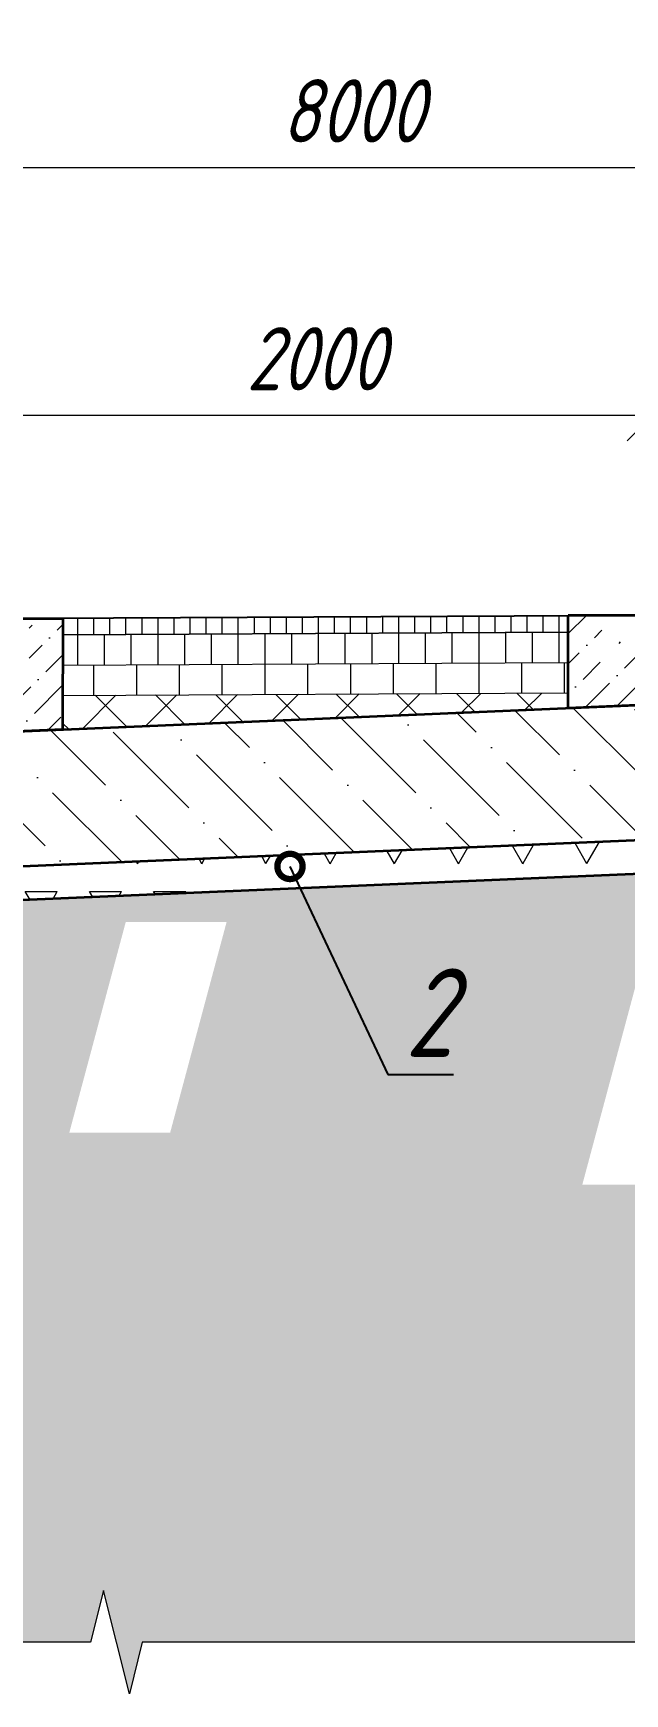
# Model space of a CAD drawing. Header units: millimetres. Extents: x 6546658 to 12951752, y -1354198 to 1102852.
# Drawn here: x 11590602 to 11592357, y 3712 to 8641 of the extents above; entities that cross this region are included whole.
import ezdxf
from ezdxf import colors
from ezdxf.entities.mleader import LeaderData, LeaderLine
from ezdxf.math import Vec2, Vec3

# ---------------------------------------------------------------- set-up
doc = ezdxf.new("R2010")
doc.units = ezdxf.units.MM
doc.layers.get('Defpoints').update_dxf_attribs({"color": 254, "lineweight": 0})
for name, color, linetype, lineweight in [('1-Бетон', 114, 'Continuous', 35), ('ИС_Выноска', 3, 'Continuous', 18), ('ИС_МВН', 3, 'Continuous', 18), ('ИС_ОПОР_Штр', 2, 'Continuous', 9), ('ИС_Основная', 7, 'Continuous', 35), ('ИС_Размер', 3, 'Continuous', 18), ('ИС_Тон', 3, 'Continuous', 18), ('ИС_Тонкая', 3, 'Continuous', 18), ('ИС_Штриховка', 2, 'Continuous', 9), ('Штриховка', 2, 'Continuous', 5)]:
    doc.layers.add(name, color=color, linetype=linetype, lineweight=lineweight)
doc.layers.add('Красный профиль', color=1, linetype='Continuous')
doc.styles.add('0', font='isocpeur.ttf', dxfattribs={"width": 0.8, "oblique": 15})
doc.dimstyles.new('М75', dxfattribs={"dimscale": 75, "dimtxt": 2.5, "dimasz": 2, "dimexe": 1, "dimexo": 1, "dimgap": 1, "dimtad": 1, "dimdec": 0, "dimzin": 0, "dimdsep": 46, "dimtxsty": '0', "dimblk": 'OBLIQUE', "dimcen": 0.09, "dimdle": 1, "dimclrd": 256, "dimclre": 256, "dimclrt": 256, "dimadec": 4, "dimazin": 0, "dimtfac": 1, "dimtdec": 0, "dimtofl": 0, "dimtmove": 1, "dimatfit": 2, "dimfxl": 1, "dimtolj": 1, "dimtzin": 0, "dimlwd": -1, "dimarcsym": 0})
pattern_1 = [(45, (7461338.120413171, 231072.4819157526), (33.67596045400933, 123.4785216647009), [158.75, -31.75, 0, -31.75])]

# ---------------------------------------------------------------- blocks, each defined once
blk = doc.blocks.new('_Oblique')
at = {"color": 0, "linetype": 'ByBlock', "lineweight": -2}
blk.add_line((-0.5, -0.5), (0.5, 0.5), dxfattribs=at)
blk = doc.blocks.new('*D143')
at = {"layer": 'Defpoints', "color": 0, "transparency": 16777216}
for p in [(11587549.75959675, 8241.894306043629), (11587549.75959675, 6439.820457707156), (11595549.72521486, 6379.457909456072)]:
    blk.add_point(p, dxfattribs=at)
at = {"layer": 'ИС_Размер', "lineweight": -2, "transparency": 16777216}
for p, q in [((11587549.75959675, 6514.820457707156), (11587549.75959675, 8316.894306043629)), ((11595549.72521486, 6454.457909456072), (11595549.72521486, 8316.894306043629))]:
    blk.add_line(p, q, dxfattribs=at)
at = {"layer": 'ИС_Размер', "transparency": 16777216}
blk.add_line((11595624.72521486, 8241.894306043629), (11587474.75959675, 8241.894306043629), dxfattribs=at)
at = {"layer": 'ИС_Размер', "transparency": 16777216, "xscale": 150, "yscale": 150, "zscale": 150, "rotation": 180}
blk.add_blockref('_Oblique', (11587549.75959675, 8241.894306043629), dxfattribs=at)
at = {"layer": 'ИС_Размер', "transparency": 16777216, "xscale": 150, "yscale": 150, "zscale": 150}
blk.add_blockref('_Oblique', (11595549.72521486, 8241.894306043629), dxfattribs=at)
at = {"layer": 'ИС_Размер', "transparency": 16777216, "insert": (11591549.74240581, 8410.644306043629), "char_height": 187.5, "attachment_point": 5, "style": '0', "bg_fill": 3, "box_fill_scale": 1.1, "bg_fill_color": 256, "bg_fill_true_color": 13158600, "bg_fill_transparency": 0}
blk.add_mtext('\\A1;8000', dxfattribs=at)
blk = doc.blocks.new('*U28')
at = {"color": 0, "linetype": 'ByBlock', "lineweight": -2}
for p, q in [((143.7226153016246, -2.247420425863204e-15), (0, 0)), ((290.9452306032783, -6.210335994469924e-15), (147.2226153016246, -3.96291556859244e-15))]:
    blk.add_line(p, q, dxfattribs=at)
blk.add_lwpolyline([(147.2226153016246, -3.96291556859244e-15), (146.3476153016246, -3.500000000000004), (144.5976153016246, 3.499999999999997), (143.7226153016246, -2.247420425863207e-15)], dxfattribs=at)
blk = doc.blocks.new('*D141')
at = {"layer": 'Defpoints', "color": 0, "transparency": 16777216}
for p in [(11590439.75893988, 7506.154422850988), (11590439.75893988, 6931.270454422076), (11592439.75893988, 6931.270454422076)]:
    blk.add_point(p, dxfattribs=at)
at = {"layer": 'ИС_Размер', "lineweight": -2, "transparency": 16777216}
for p, q in [((11590439.75893988, 7006.270454422076), (11590439.75893988, 7581.154422850988)), ((11592439.75893988, 7006.270454422076), (11592439.75893988, 7581.154422850988))]:
    blk.add_line(p, q, dxfattribs=at)
at = {"layer": 'ИС_Размер', "transparency": 16777216}
blk.add_line((11592514.75893988, 7506.154422850988), (11590364.75893988, 7506.154422850988), dxfattribs=at)
at = {"layer": 'ИС_Размер', "transparency": 16777216, "xscale": 150, "yscale": 150, "zscale": 150, "rotation": 180}
blk.add_blockref('_Oblique', (11590439.75893988, 7506.154422850988), dxfattribs=at)
at = {"layer": 'ИС_Размер', "transparency": 16777216, "xscale": 150, "yscale": 150, "zscale": 150}
blk.add_blockref('_Oblique', (11592439.75893988, 7506.154422850988), dxfattribs=at)
at = {"layer": 'ИС_Размер', "transparency": 16777216, "insert": (11591439.75893988, 7674.904422850988), "char_height": 187.5, "attachment_point": 5, "style": '0', "bg_fill": 3, "box_fill_scale": 1.1, "bg_fill_color": 256, "bg_fill_true_color": 13158600, "bg_fill_transparency": 0}
blk.add_mtext('\\A1;2000', dxfattribs=at)
blk = doc.blocks.new('_DotSmall')
at = {"color": 0, "linetype": 'ByBlock', "const_width": 0.5}
blk.add_lwpolyline([(-0.0625, 0, 1), (0.0625, 0, 1)], format="xyb", close=True, dxfattribs=at)

msp = doc.modelspace()

# ---------------------------------------------------------------- hatches: boundary and pattern name
at = {"layer": 'ИС_ОПОР_Штр', "transparency": 33554687}
h = msp.add_hatch(dxfattribs=at)
h.set_pattern_fill('ANSI36', color=256, scale=20)
h.set_pattern_definition(pattern_1)
h.paths.add_polyline_path([(11590689.85655119, 6904.270942479052), (11590619.80893863, 6904.270942479052), (11590619.80893863, 6884.270704416325), (11590589.80893863, 6884.270704416325), (11590589.80893863, 6784.270704416325), (11590619.80893863, 6784.270704416325), (11590619.80893863, 6764.270704416325), (11590539.80893863, 6764.270704416325), (11590539.80893863, 6784.270704416325), (11590569.80893863, 6784.270704416325), (11590569.80893863, 6884.270704416325), (11590528.24879209, 6884.270704416325, -0.4191581267762007), (11590525.24921807, 6881.220150094014), (11590525.24921807, 6837.247014577937, -0.4173204445225263), (11590528.30409947, 6834.270704416325), (11590534.80867652, 6834.270704416325), (11590534.80867652, 6824.270704416325), (11590484.80867652, 6824.270704416325), (11590484.80867652, 6834.270704416325), (11590493.24921807, 6834.270704416325), (11590493.24921807, 6881.322636080935, -0.4153809615713416), (11590490.18644045, 6884.270704416325), (11590388.8352644, 6884.270704416325, -0.4218073259379534), (11590385.80867662, 6881.220271720405), (11590385.80867662, 6837.247477055178, -0.4134850571551059), (11590388.8243096, 6834.270704416325), (11590394.80867662, 6834.270704416325), (11590394.80867662, 6824.270704416325), (11590344.80867662, 6824.270704416325), (11590344.80867662, 6834.270704416325), (11590353.80867662, 6834.270704416325), (11590353.80867662, 6881.322188407648, -0.4127434892338364), (11590350.77291276, 6884.270704416325), (11590309.80893863, 6884.270704416325), (11590309.80893863, 6784.270704416325), (11590339.80893863, 6784.270704416325), (11590339.80893863, 6764.270704416325), (11590259.80893863, 6764.270704416325), (11590259.80893863, 6784.270704416325), (11590289.80893863, 6784.270704416325), (11590289.80893863, 6884.270704416325), (11590259.80893863, 6884.270704416325), (11590259.80893863, 6903.370704416331), (11590189.85406363, 6903.020930041355), (11590189.15701002, 6552.744838395942), (11590689.15701003, 6573.994838396349)])
h = msp.add_hatch(dxfattribs=at)
h.set_pattern_fill('ANSI36', color=256, scale=20)
h.set_pattern_definition(pattern_1)
h.paths.add_polyline_path([(11592689.80655243, 6914.270692485123), (11592619.75893988, 6914.270692485123), (11592619.75893988, 6894.270454422396), (11592589.75893988, 6894.270454422396), (11592589.75893988, 6794.270454422396), (11592619.75893988, 6794.270454422396), (11592619.75893988, 6774.270454422396), (11592539.75893988, 6774.270454422396), (11592539.75893988, 6794.270454422396), (11592569.75893988, 6794.270454422396), (11592569.75893988, 6894.270454422396), (11592528.19879334, 6894.270454422396, -0.4191581267762012), (11592525.19921932, 6891.219900100084), (11592525.19921932, 6847.246764584008, -0.4173204445225269), (11592528.25410072, 6844.270454422396), (11592534.75867777, 6844.270454422396), (11592534.75867777, 6834.270454422396), (11592484.75867777, 6834.270454422396), (11592484.75867777, 6844.270454422396), (11592493.19921932, 6844.270454422396), (11592493.19921932, 6891.322386087006, -0.4153809615713411), (11592490.1364417, 6894.270454422396), (11592388.78526565, 6894.270454422396, -0.4218073259379534), (11592385.75867787, 6891.220021726476), (11592385.75867787, 6847.247227061249, -0.4134850571551059), (11592388.77431085, 6844.270454422396), (11592394.75867787, 6844.270454422396), (11592394.75867787, 6834.270454422396), (11592340.3525769, 6834.270454422396), (11592340.46955692, 6644.175621639413), (11592690.63378053, 6659.057601142442)])
h.paths.add_polyline_path([(11592340.38949953, 6774.270454422396), (11592259.75893988, 6774.270454422396), (11592259.75893988, 6794.270454422396), (11592289.75893988, 6794.270454422396), (11592289.75893988, 6894.270454422396), (11592259.75893988, 6894.270454422396), (11592259.75893988, 6913.370454422402), (11592189.80497125, 6913.020684579242), (11592189.45678185, 6637.75757869854), (11592340.46955692, 6644.175621639413)])
h = msp.add_hatch(dxfattribs=at)
h.set_pattern_fill('ANSI36', color=256, scale=40, angle=90)
h.set_pattern_definition([(135, (7461358.120163176, 231072.5819145026), (-246.9570433294018, 67.35192090801868), [317.5, -63.5, 0, -63.5])])
h.paths.add_polyline_path([(11592360.46930693, 6644.275620389406), (11587549.75959675, 6439.820457707156), (11587566.74426439, 6040.181219061746), (11592360.71567357, 6243.92500395147)])
h.paths.add_polyline_path([(11595549.72521486, 6379.457909456072), (11595532.74054722, 6779.097148101482), (11592360.46930693, 6644.275620389406), (11592360.71567357, 6243.92500395147)])
at = {"layer": 'ИС_ОПОР_Штр'}
h = msp.add_hatch(dxfattribs=at)
h.set_pattern_fill('ANSI37,_O', color=256, scale=40)
h.set_pattern_definition([(45, (0, 0), (-89.80256121069154, 89.80256121069154), []), (135, (0, 0), (-89.80256121069154, -89.80256121069152), [])])
h.paths.add_polyline_path([(11590189.1555174, 6551.994784334563), (11590190.0254357, 6673.02178690169), (11588689.48710767, 6665.519095261639), (11588688.96346603, 6488.236622151629)])
h.paths.add_polyline_path([(11592189.45583311, 6637.007547751982), (11592189.51403338, 6683.018104896928), (11590689.37204949, 6675.52195480816), (11590689.15542137, 6573.244780253135)])
h.paths.add_polyline_path([(11592690.63621115, 6658.307713818916), (11592849.63781803, 6665.065282111278), (11592828.49011484, 6686.212985304162), (11592690.54799673, 6685.523274713609)])
at = {"layer": 'ИС_Штриховка', "ltscale": 75}
h = msp.add_hatch(dxfattribs=at)
h.set_pattern_fill('AR-SAND', color=256, scale=5, style=0)
h.set_pattern_definition([(37.50000000000001, (7429248.580635739, 190621.3236166327), (-8.000156479920228, 244.7066186646712), [0, -193.04, 0, -215.9, 0, -206.375]), (7.499999999999999, (7429248.580635739, 190621.3236166327), (224.7616415690013, 358.4125502841771), [0, -104.14, 0, -173.99, 0, -66.67500000000001]), (327.5, (7429092.37063574, 190621.3236166327), (395.496185120729, 0.718592339272881), [0, -63.5, 0, -228.6, 0, -298.45]), (317.5, (7429092.37063574, 190621.3236166327), (381.7782262361486, 111.4646616286082), [0, -31.75, 0, -149.86, 0, -171.45])])
edge = h.paths.add_edge_path()
edge.add_line((11592360.94863705, 5865.354787481421), (11592360.77726523, 6143.837349841979))
edge.add_line((11592360.77726523, 6143.837349841979), (11588635.3686657, 5985.507484362371))
edge.add_arc((11587794.00180875, 5563.201426773121), 941.403523601592, 2.0401103029143997e-10, 26.653381789718708, ccw=False)
edge.add_arc((11587794.00180875, 5563.20142677896), 941.4035236015916, 342.01468330648424, 359.99999999984857, ccw=False)
edge.add_line((11588689.40428696, 5272.521196496436), (11588831.74426439, 5130.181219061746))
edge.add_line((11588831.74426439, 5130.181219061746), (11588629.90496939, 5130.181219061746))
edge.add_arc((11587794.00180875, 5563.201426786414), 941.4035236061826, 331.33196485432916, 332.6146344177829, ccw=False)
edge.add_line((11588620.00238354, 5111.578082942429), (11588672.19947391, 5066.710543793768))
edge.add_line((11588672.19947391, 5066.710543793768), (11588593.83766527, 5066.710543793797))
edge.add_arc((11587794.00180875, 5563.20142677634), 941.4035236004652, 207.3853655816727, 328.1704311570041, ccw=False)
edge.add_line((11586958.09864812, 5130.181219061746), (11586931.74426439, 5130.181219061746))
edge.add_line((11586931.74426439, 5130.181219061746), (11586949.25686393, 5147.693818603115))
edge.add_arc((11587794.00180875, 5563.201426772611), 941.4035235997288, 179.999999999765, 206.1913479581602, ccw=False)
edge.add_arc((11587794.00180875, 5563.201426776413), 941.4035236015916, 106.56219351362421, 179.9999999999964, ccw=False)
edge.add_line((11587525.64912515, 6465.546943444027), (11587344.54057965, 6658.79436262169))
edge.add_line((11587344.54057965, 6658.79436262169), (11584498.36686782, 6644.563494062775))
edge.add_line((11584498.36686782, 6644.563494062775), (11584493.32495183, 5446.480523095142))
edge.add_line((11584493.32495183, 5446.480523095142), (11584646.23822901, 5407.678087612087))
edge.add_line((11584646.23822901, 5407.678087612087), (11584339.87133, 5332.234595238169))
edge.add_line((11584339.87133, 5332.234595238169), (11584492.78460718, 5293.432159755113))
edge.add_line((11584492.78460718, 5293.432159755113), (11584487.74269119, 3865.349188788761))
edge.add_line((11584487.74269119, 3865.349188788761), (11590772.49930182, 3865.349188788761))
edge.add_line((11590772.49930182, 3865.349188788761), (11590810.76163111, 4018.39850598227))
edge.add_line((11590810.76163111, 4018.39850598227), (11590887.28628971, 3712.299871595253))
edge.add_line((11590887.28628971, 3712.299871595253), (11590925.54861901, 3865.349188788761))
edge.add_line((11590925.54861901, 3865.349188788761), (11595510.30522963, 3865.349188788761))
edge.add_line((11595510.30522963, 3865.349188788761), (11595510.30522963, 4865.363896968654))
edge.add_line((11595510.30522963, 4865.363896968654), (11594859.75962364, 4865.370358772223))
edge.add_line((11594859.75962364, 4865.370358772223), (11592360.94863705, 5865.354787481421))
edge = h.paths.add_edge_path()
edge.add_arc((11595469.82010912, 6318.976585798865), 443.3475457713558, 187.9950393351786, 281.70452029380306, ccw=False)
edge.add_line((11595030.78185068, 6257.312544723212), (11592360.77726523, 6143.837349841979))
edge.add_line((11592360.77726523, 6143.837349841979), (11592360.94863705, 5865.354787481421))
edge.add_line((11592360.94863705, 5865.354787481421), (11594658.28876902, 4945.995791642399))
edge.add_line((11594658.28876902, 4945.995791642399), (11595559.75966785, 5527.364275388998))
edge.add_line((11595559.75966785, 5527.364275388998), (11595559.75960929, 5884.847650283129))
h.paths.add_polyline_path([(11595559.75966785, 5527.364275388998), (11594658.28876902, 4945.995791642399), (11594859.75962364, 4865.370358772223), (11595559.75977629, 4865.36340574166)])
h.paths.add_polyline_path([(11592976.91743468, 4139.593951176994), (11593911.93762835, 4139.593952121617), (11594115.39293551, 4898.899498541778), (11593180.37274183, 4898.899497597184)], flags=16)
h.paths.add_polyline_path([(11586039.92732258, 6021.170283572657), (11586039.92732258, 6444.920283572657), (11585593.12177636, 6564.641468854647), (11585593.12177636, 6140.891468854647)], flags=16)
h.paths.add_polyline_path([(11586039.92732258, 5628.566760850747), (11586039.92732258, 6037.316760850747), (11585593.12177636, 6157.037946132736), (11585593.12177636, 5748.287946132736)], flags=16)
h.paths.add_polyline_path([(11586039.92732258, 5171.066760850747), (11586039.92732258, 5594.816760850747), (11585593.12177636, 5714.537946132736), (11585593.12177636, 5290.787946132736)], flags=16)
h.paths.add_polyline_path([(11586039.92732258, 6366.615709345522), (11586040.61777738, 6652.274748610453), (11585594.42199199, 6650.043769683524), (11585593.12177636, 6486.336894627511)], flags=16)
h.paths.add_polyline_path([(11585758.67732259, 6100.452886888987), (11585758.67732259, 6374.202886888987), (11585311.87177638, 6493.924072170976), (11585311.87177638, 6220.174072170976)], flags=16)
h.paths.add_polyline_path([(11589602.74464334, 5027.386480684359), (11589901.99464334, 5027.386480684359), (11590069.60430274, 5652.914245384771), (11589770.35430274, 5652.914245384771)], flags=16)
h.paths.add_polyline_path([(11590709.012861, 5377.332513042693), (11591008.262861, 5377.332513042693), (11591175.8725204, 6002.860277743104), (11590876.6225204, 6002.860277743104)], flags=16)
h.paths.add_polyline_path([(11589023.32212065, 5509.635361104705), (11589301.57212065, 5509.635361104705), (11589469.18178004, 6135.163125805117), (11589190.93178004, 6135.163125805117)], flags=16)
h.paths.add_polyline_path([(11589202.92451411, 4411.031892811061), (11589439.17451411, 4411.031892811061), (11589606.7841735, 5036.559657511472), (11589370.5341735, 5036.559657511472)], flags=16)
h.paths.add_polyline_path([(11592231.34343649, 5223.008456904088), (11592467.59343649, 5223.008456904088), (11592635.20309589, 5848.5362216045), (11592398.95309589, 5848.5362216045)], flags=16)
h.paths.add_polyline_path([(11594500.2615555, 5448.641932827504), (11594820.5115555, 5448.641932827504), (11594988.12121489, 6074.169697527916), (11594667.87121489, 6074.169697527916)], flags=16)
at = {"layer": 'ИС_Штриховка'}
h = msp.add_hatch(dxfattribs=at)
h.set_pattern_fill('TRIANG', color=256, scale=20)
h.set_pattern_definition([(59.99999999999999, (7429248.580635739, 190621.3236166327), (-95.24999981559236, 164.9778393144678), [95.25, -95.25]), (120, (7429248.580635739, 190621.3236166327), (-190.4999998155924, 1.064678301077038e-07), [95.24999999999994, -95.24999999999994]), (0, (7429200.955635739, 190703.8125362367), (95.25, 164.977839208), [95.25, -95.25])])
h.paths.add_polyline_path([(11588578.76315788, 6083.192022035128), (11588196.74426439, 6066.956219061682), (11588196.74426439, 6030.181219061746), (11588193.57175923, 5966.73111583717), (11588635.3686657, 5985.50748436237, 0.03000887912002079)])
h.paths.add_polyline_path([(11590047.30082853, 6145.604873037224), (11588578.76315788, 6083.192022035128, -0.03000887912002083), (11588635.3686657, 5985.50748436237), (11590158.25589663, 6050.230191676612)])
h.paths.add_polyline_path([(11592360.77726523, 6143.837349841979), (11592360.71567357, 6243.92500395147), (11590047.30082853, 6145.604873037224), (11590158.25589663, 6050.230191676612)])
h.paths.add_polyline_path([(11595030.78185068, 6257.312544723212, -0.0348990981294848), (11595026.47256335, 6318.976585799068, -0.02163506477229221), (11595028.13117314, 6357.290162683053), (11592360.71567357, 6243.92500395147), (11592360.77726523, 6143.837349841979)])
h.paths.add_polyline_path([(11595359.75959675, 6361.38437068625), (11595359.75959675, 6371.38437068625), (11595028.13117314, 6357.290162683053, 0.02163506477229221), (11595026.47256335, 6318.976585799068, 0.0348990981294848), (11595030.78185068, 6257.312544723212), (11595359.75959675, 6271.294098931186)])
at = {"layer": 'Штриховка', "ltscale": 100, "transparency": 33554687}
h = msp.add_hatch(dxfattribs=at)
h.set_pattern_fill('ANSI31', color=256, scale=25, angle=45)
h.set_pattern_definition([(90, (0, 0), (-79.375, 0), [])])
h.paths.add_polyline_path([(11590189.7545608, 6853.019807531081), (11588689.66343005, 6845.519351877438), (11588689.48710767, 6755.51909526164), (11590189.57545918, 6763.019537019097)])
h.paths.add_polyline_path([(11592189.74172341, 6863.019743343916), (11590689.75329385, 6855.519801196286), (11590689.5626687, 6765.519473066606), (11592189.6278795, 6773.019799120493)])
h.paths.add_polyline_path([(11594189.61574474, 6873.019113450427), (11592689.9645664, 6865.52085755885), (11592690.25627873, 6775.522941116586), (11592738.93675664, 6775.766343506128), (11592849.08156223, 6776.316442537985), (11594188.87975163, 6783.015433484854)])
edge = h.paths.add_edge_path()
edge.add_line((11594779.84090803, 6875.970239266841), (11594689.60025655, 6875.519036009408))
edge.add_line((11594689.60025655, 6875.519036009408), (11594689.60025655, 6815.519036009411))
edge.add_line((11594689.60025655, 6815.519036009411), (11594760.22630285, 6815.872166240914))
edge.add_arc((11595489.76794659, 6611.01675024741), 757.7577128733548, 159.5338080958355, 164.3152491775477, ccw=False)
edge = h.paths.add_edge_path()
edge.add_line((11594760.34769149, 6815.872773184102), (11595560.30522963, 6819.872560874747))
edge.add_line((11595560.30522963, 6819.872560874747), (11595560.30522963, 6879.872560874759))
edge.add_line((11595560.30522963, 6879.872560874759), (11594779.84090803, 6875.970239266841))
edge.add_arc((11595431.52051299, 6631.381272743964), 696.0675757831482, 159.4278377775714, 164.6301795120215)

# ---------------------------------------------------------------- linework, layer by layer
at = {"layer": '1-Бетон'}
for points in [[(11595532.74054722, 6779.097148101482), (11587549.75959675, 6439.820457707156)], [(11595549.72521486, 6379.457909456072), (11587566.74426439, 6040.181219061746)]]:
    msp.add_lwpolyline(points, dxfattribs=at)
at = {"layer": 'ИС_Основная'}
msp.add_lwpolyline([(11595359.75959675, 6271.294098931186), (11588193.57175923, 5966.73111583717)], dxfattribs=at)
at = {"layer": 'ИС_Тон', "linetype": 'Continuous', "flags": 128}
msp.add_lwpolyline([(11590689.75329385, 6855.519801196291), (11592189.74172341, 6863.019743343939)], dxfattribs=at)
at = {"layer": 'Красный профиль', "color": 7, "linetype": 'Continuous', "flags": 128}
msp.add_lwpolyline([(11584498.36686782, 6874.563494062775), (11597380.24168232, 6938.972868134148)], dxfattribs=at)

# ---------------------------------------------------------------- block references
at = {"layer": 'ИС_Тонкая', "xscale": 43.72837634100393, "yscale": 43.72837634100393, "zscale": 43.72837634100393}
msp.add_blockref('*U28', (11584487.74269119, 3865.349188788761), dxfattribs=at)

# ---------------------------------------------------------------- leaders
at = {"layer": 'ИС_МВН', "linetype": 'Continuous'}
ml = msp.add_multileader_mtext('Standard', dxfattribs=at)
ml.set_content('2', color=256, style='0')
ml.set_leader_properties(color=256)
ml.set_arrow_properties(name='DOTSMALL')
ml.build(insert=Vec2(0, 0))
ml.multileader.update_dxf_attribs({"text_left_attachment_type": 6, "text_right_attachment_type": 6, "dogleg_length": 0.36, "arrow_head_size": 150, "scale": 75})
ctx = ml.context
ctx.base_point, ctx.scale, ctx.char_height, ctx.arrow_head_size, ctx.landing_gap_size, ctx.plane_origin = Vec3(11591681.31806578, 5550.189872475341), 75, 262.5, 150, 7.5, Vec3(11588114.46166645, 4733.886715205965)
ctx.left_attachment, ctx.right_attachment, ctx.text_align_type = 6, 6, 1
notes = []
notes.append((ctx, [(0, (1, 1, 0), (11591654.31806578, 5550.189872475341), (1, 0), 27, [(1, [(11591364.00412551, 6168.033771962884)], 0, [])])]))
ctx.mtext.insert, ctx.mtext.alignment, ctx.mtext.flow_direction = Vec3(11591776.48639728, 5865.189872475341), 2, 5
for ctx, leaders in notes:
    for number, flags, end, landing, length, lines in leaders:
        leader = LeaderData()
        leader.index, (leader.has_last_leader_line, leader.has_dogleg_vector, leader.attachment_direction) = number, flags
        leader.last_leader_point, leader.dogleg_vector, leader.dogleg_length = Vec3(end), Vec3(landing), length
        for number, points, colour, breaks in lines:
            line = LeaderLine()
            line.index, line.vertices, line.color, line.breaks = number, Vec3.list(points), colors.encode_raw_color(colour), breaks
            leader.lines.append(line)
        ctx.leaders.append(leader)

# ---------------------------------------------------------------- next in the draw order: dimensions: what is measured, and where the dimension line sits
at = {"layer": 'ИС_Размер'}
dim = msp.add_linear_dim(base=(11587549.75959675, 8241.894306043629), p1=(11595549.72521486, 6379.457909456072), p2=(11587549.75959675, 6439.820457707156), dimstyle='М75', override={"dimtfill": 1}, dxfattribs=at)
dim.commit()
dim.dimension.update_dxf_attribs({"geometry": '*D143', "text_midpoint": (11591549.74240581, 8410.644306043629)})

# ---------------------------------------------------------------- next in the draw order: hatches: boundary and pattern name
at = {"layer": 'Штриховка', "ltscale": 100, "transparency": 33554687}
h = msp.add_hatch(dxfattribs=at)
h.set_pattern_fill('ANSI31', color=256, scale=40, angle=45)
h.set_pattern_definition([(90, (0, 0), (-127, 0), [])])
h.paths.add_polyline_path([(11590189.57545918, 6763.019537019097), (11588689.48710767, 6755.51909526164), (11588689.31078406, 6665.518213643624), (11590189.39635632, 6673.018641504795)])
h.paths.add_polyline_path([(11592189.6278795, 6773.019799120493), (11590689.5626687, 6765.519473066606), (11590689.37203983, 6675.51739492932), (11592189.51403338, 6683.018104896928)])
h.paths.add_polyline_path([(11594189.35895484, 6783.017829500921), (11592690.25627873, 6775.522941116586), (11592690.54799673, 6685.523274713609), (11593416.40959685, 6689.153082711036), (11594189.18698876, 6722.746112492227)])
h.paths.add_polyline_path([(11587114.1484763, 6747.642402104962), (11584497.87258232, 6734.561022635297), (11584497.55482736, 6644.55943386049), (11587114.1484763, 6657.642402104962)])
h.paths.add_polyline_path([(11588189.75688977, 6753.018694183113), (11587253.43029209, 6748.337061194802), (11587114.1484763, 6747.640740586327), (11587115.49187795, 6657.649119113195), (11588189.75688977, 6663.020444172181)])
h.paths.add_polyline_path([(11587963.55626591, 6722.311705311527), (11587959.43173422, 6733.227492449005), (11587956.99547018, 6720.612013347913)], flags=16)
h.paths.add_polyline_path([(11587659.07250326, 6717.555708679836), (11587669.07314435, 6729.422143760836), (11587661.26021677, 6726.956563591724)], flags=16)

# ---------------------------------------------------------------- next in the draw order: linework, layer by layer
at = {"layer": 'ИС_Основная'}
for points in [[(11590189.85655117, 6904.270942479052), (11590689.85655119, 6904.270942479052), (11590689.15701003, 6573.994838396349), (11590189.15701002, 6552.744838395942)], [(11592189.80655243, 6914.270692485123), (11592689.80655243, 6914.270692485123), (11592690.63378053, 6659.057601142442), (11592189.45678185, 6637.75757869854)]]:
    msp.add_lwpolyline(points, close=True, dxfattribs=at)
at = {"layer": 'ИС_Тон', "linetype": 'Continuous', "flags": 128}
for points in [[(11592189.74172341, 6863.019743343917), (11590689.75329385, 6855.519801196285)], [(11590689.5626687, 6765.519473066608), (11592189.6278795, 6773.019799120495)], [(11590689.37203983, 6675.517394929316), (11592189.51403338, 6683.018104896925)]]:
    msp.add_lwpolyline(points, dxfattribs=at)

# ---------------------------------------------------------------- next in the draw order: dimensions: what is measured, and where the dimension line sits
at = {"layer": 'ИС_Размер'}
dim = msp.add_linear_dim(base=(11590439.75893988, 7506.154422850988), p1=(11592439.75893988, 6931.270454422076), p2=(11590439.75893988, 6931.270454422076), dimstyle='М75', override={"dimtfill": 1}, dxfattribs=at)
dim.commit()
dim.dimension.update_dxf_attribs({"geometry": '*D141', "text_midpoint": (11591439.75893988, 7674.904422850988)})

# ---------------------------------------------------------------- next in the draw order: hatches: boundary and pattern name
at = {"layer": 'Штриховка', "ltscale": 100, "transparency": 33554687}
h = msp.add_hatch(dxfattribs=at)
h.set_pattern_fill('ANSI31', color=256, scale=15, angle=45)
h.set_pattern_definition([(90, (0, 0), (-47.62500000000001, 0), [])])
h.paths.add_polyline_path([(11594439.75893989, 6924.270454422212), (11594689.75700806, 6924.656818721037), (11594689.60025655, 6875.519036009403), (11595560.30522963, 6879.872560874755), (11595560.30522963, 6929.873185870845)])
h.paths.add_polyline_path([(11592689.80655243, 6914.270692485122), (11592689.9645664, 6865.520857558863), (11594189.61574474, 6873.019113450429), (11594189.75840758, 6923.020451760706), (11592439.80655243, 6914.270692485124)])
h.paths.add_polyline_path([(11590689.85655118, 6904.270942479052), (11590689.75329385, 6855.519801196301), (11592189.74172341, 6863.019743343933), (11592189.80497125, 6913.020684579218), (11590439.85655119, 6904.270942479052)])
h.paths.add_polyline_path([(11588189.67488428, 6843.01940914865), (11588189.75688976, 6893.020444172161), (11584498.36686782, 6874.563494062771), (11584498.19033508, 6824.561986402972)])
h.paths.add_polyline_path([(11588689.75893989, 6894.270454422745), (11588689.66343005, 6845.519351877447), (11590189.7545608, 6853.019807531099), (11590189.85406364, 6903.020930041329), (11588439.75893989, 6894.270454422746)])

# ---------------------------------------------------------------- next in the draw order: leaders
at = {"layer": 'ИС_Выноска', "ltscale": 0.5}
ml = msp.add_multileader_mtext('Standard', dxfattribs=at)
ml.set_content('\\A1;Асфальтобетон А16Вт по ГОСТ 58406.2-2020 на ПБВ60 \\Pпо ГОСТ 52056-2003                                -50мм\\PАсфальтобетон А32Нт по ГОСТ 58406.2-2020            на БНД 50/70 по ГОСТ 33133-2020               -90мм\\PАсфальтобетон А32От по ГОСТ 58406.2-2020             на БНД 50/70 по ГОСТ 33133-2020               -90мм\\PЩебеночно-песчаная смесь, обработанная неорганич. вяжущими, марка по прочности М70А по ГОСТ Р 70455-2022                                     h{\\H0.7x;\\S^ ср;\\H1.42857x;=110мм} \\PПереходная плита                              - 400 мм', color=256, style='0')
ml.set_leader_properties(color=256, linetype='ByLayer', lineweight=-1)
ml.build(insert=Vec2(0, 0))
ml.multileader.update_dxf_attribs({"text_left_attachment_type": 6, "text_right_attachment_type": 6, "dogleg_length": 0.36, "arrow_head_size": 225, "scale": 75})
ctx = ml.context
ctx.base_point, ctx.scale, ctx.char_height, ctx.arrow_head_size, ctx.landing_gap_size, ctx.plane_origin, ctx.plane_x_axis, ctx.plane_y_axis = Vec3(11582283.85513583, 12313.44556489218), 75, 225, 225, 8.999999999991, Vec3(11589235.64028515, 24593.4794900928), Vec3(0.9999999999999998, -2.466665094402742e-08), Vec3(2.466665094402742e-08, 0.9999999999999998)
ctx.left_attachment, ctx.right_attachment = 6, 6
notes = []
notes.append((ctx, [(0, (1, 1, 0), (11588981.58654562, 12313.44539968157), (-0.9999999999999998, 2.466665104273858e-08), 35.99999999996399, [(0, [(11588981.52327507, 6896.979293095259)], 0, [])])]))
ctx.mtext.insert, ctx.mtext.text_direction, ctx.mtext.rotation, ctx.mtext.width, ctx.mtext.flow_direction = Vec3(11582292.85514305, 12605.94556467018), Vec3(0.9999999999999998, -2.466665094402742e-08), 6.283185282512935, 7153.189182998058, 5
for ctx, leaders in notes:
    for number, flags, end, landing, length, lines in leaders:
        leader = LeaderData()
        leader.index, (leader.has_last_leader_line, leader.has_dogleg_vector, leader.attachment_direction) = number, flags
        leader.last_leader_point, leader.dogleg_vector, leader.dogleg_length = Vec3(end), Vec3(landing), length
        for number, points, colour, breaks in lines:
            line = LeaderLine()
            line.index, line.vertices, line.color, line.breaks = number, Vec3.list(points), colors.encode_raw_color(colour), breaks
            leader.lines.append(line)
        ctx.leaders.append(leader)

doc.saveas('drawing.dxf')
